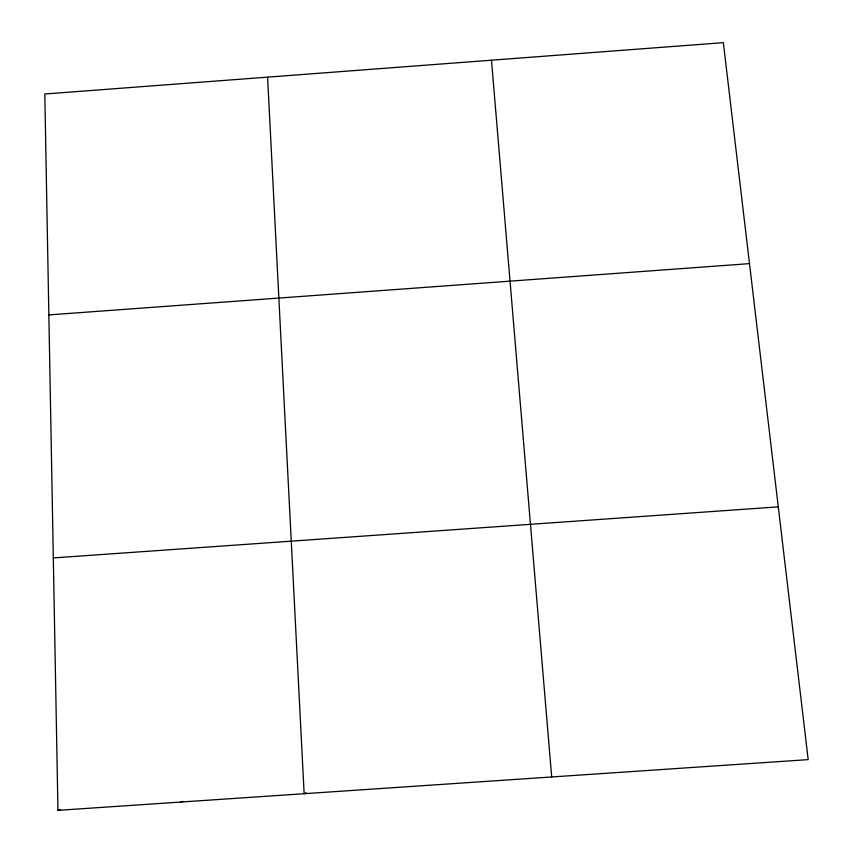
<?xml version="1.0" encoding="UTF-8"?>
<svg xmlns="http://www.w3.org/2000/svg" width="853" height="853" viewBox="0 0 853 853"><rect width="100%" height="100%" fill="white"/><g stroke="black" fill="none" stroke-linecap="round" stroke-linejoin="round"><path stroke-width="1.28" d="M306.302 792.736L304.137 793.706L267.586 77.143M180.868 802.044L183.128 801.415M57.951 810.35L808.196 759.628L723.344 42.65L44.804 94.001L57.951 810.35L60.488 809.806M48.856 314.906L749.488 263.63M53.312 557.937L778.277 506.863M491.477 60.2L551.688 776.976"/></g></svg>
